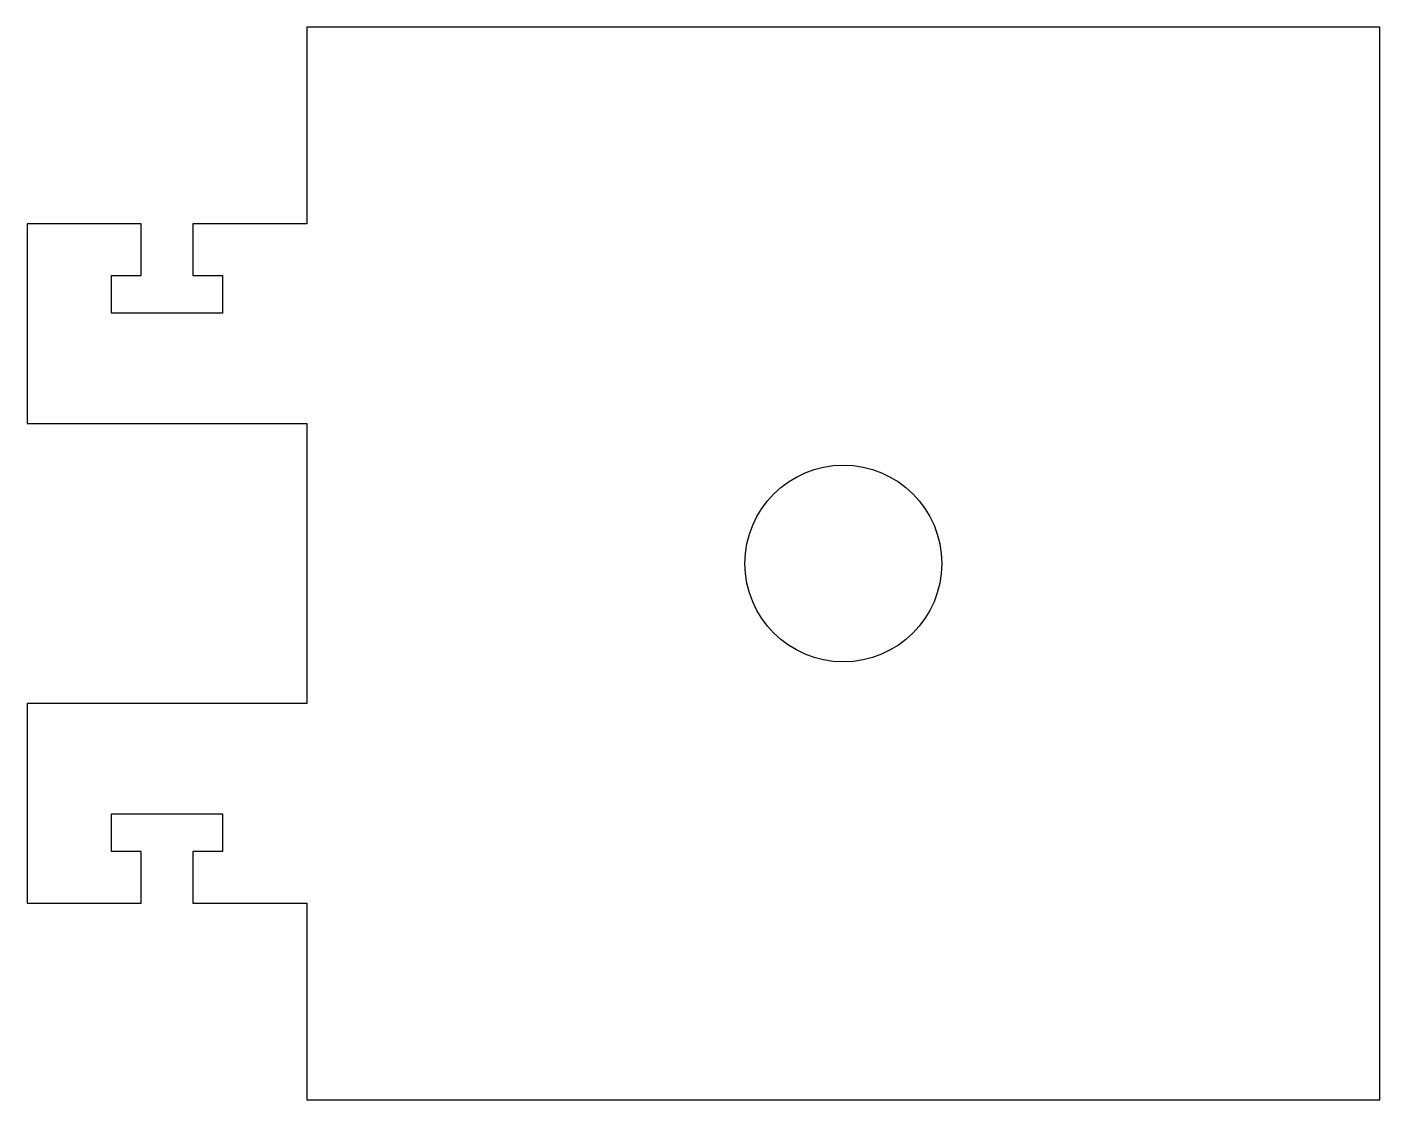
# Model space of a CAD drawing. Header units: inches. Extents: x -2.28 to 1.5, y -1.5 to 1.5.
import ezdxf

# ---------------------------------------------------------------- set-up
doc = ezdxf.new("R2010")
doc.units = ezdxf.units.IN
doc.header["$MEASUREMENT"] = 0

msp = doc.modelspace()

# ---------------------------------------------------------------- linework, layer by layer
at = {"color": 7, "linetype": 'Continuous', "lineweight": 25}
for p, q in [((1.5, 1.5), (-1.5, 1.5)), ((-1.5, 1.5), (-1.5, 0.95)), ((1.5, -1.5), (1.5, 1.5)), ((-2.282, 0.95), (-2.282, 0.391)), ((-1.963, 0.95), (-2.282, 0.95)), ((-1.963, 0.805), (-1.963, 0.95)), ((-1.819, 0.95), (-1.819, 0.805)), ((-1.5, 0.95), (-1.819, 0.95)), ((-2.046, 0.805), (-1.963, 0.805)), ((-2.046, 0.7), (-2.046, 0.805)), ((-1.819, 0.805), (-1.736, 0.805)), ((-1.736, 0.805), (-1.736, 0.7)), ((-1.736, 0.7), (-2.046, 0.7)), ((-2.282, 0.391), (-1.5, 0.391)), ((-1.5, 0.391), (-1.5, -0.391)), ((-2.282, -0.391), (-2.282, -0.95)), ((-1.5, -0.391), (-2.282, -0.391)), ((-2.046, -0.7), (-1.736, -0.7)), ((-2.046, -0.805), (-2.046, -0.7)), ((-1.736, -0.7), (-1.736, -0.805)), ((-1.963, -0.805), (-2.046, -0.805)), ((-1.963, -0.95), (-1.963, -0.805)), ((-1.819, -0.805), (-1.819, -0.95)), ((-1.736, -0.805), (-1.819, -0.805)), ((-2.282, -0.95), (-1.963, -0.95)), ((-1.819, -0.95), (-1.5, -0.95)), ((-1.5, -0.95), (-1.5, -1.5)), ((-1.5, -1.5), (1.5, -1.5))]:
    msp.add_line(p, q, dxfattribs=at)
msp.add_circle((0, 0), 0.275, dxfattribs=at)

doc.saveas('drawing.dxf')
